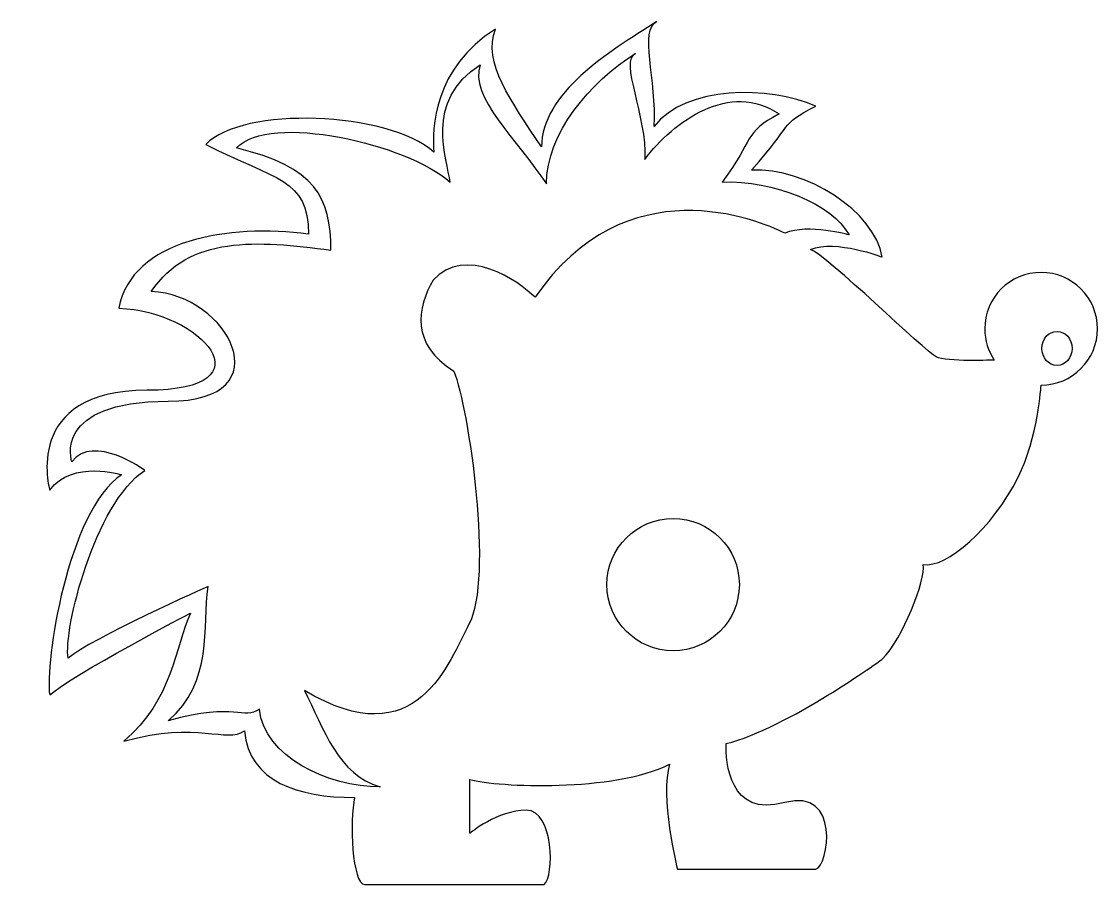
# Model space of a CAD drawing. Header units: centimetres. Extents: x -11.2 to 10.7, y -8.8 to 8.8.
import ezdxf

# ---------------------------------------------------------------- set-up
doc = ezdxf.new("R2010")
doc.units = ezdxf.units.CM
doc.header["$MEASUREMENT"] = 0
doc.layers.add('Camada 1', color=7, linetype='Continuous')

msp = doc.modelspace()

# ---------------------------------------------------------------- linework, layer by layer
at = {"layer": 'Camada 1'}
for points, knots in [([(6.29474, -4.18686), (6.29474, -4.18686), (4.3705, -5.59122), (3.12212, -5.90329), (3.12212, -5.90329), (3.12212, -6.26738), (3.17411, -7.41163), (4.31854, -7.09952), (4.31854, -7.09952), (5.4626, -6.78742), (5.20265, -8.39987), (4.94256, -8.45186), (4.94256, -8.45186), (4.94256, -8.45186), (2.60208, -8.45186), (2.13403, -8.45186), (2.13403, -8.45186), (2.13403, -8.45186), (1.76978, -6.94355), (1.97793, -6.31934), (1.97793, -6.31934), (0.83369, -6.89155), (-1.50676, -6.78757), (-2.0789, -6.63144), (-2.0789, -6.63144), (-2.0789, -6.63144), (-2.0789, -7.51557), (-2.0789, -7.72369), (-2.0789, -7.72369), (-2.0789, -7.72369), (-1.50676, -7.25546), (-0.93466, -7.25546), (-0.93466, -7.25546), (-0.36252, -7.25546), (-0.36252, -8.60782), (-0.57057, -8.7638), (-0.57057, -8.7638), (-0.57057, -8.7638), (-3.95128, -8.7638), (-4.2114, -8.7638), (-4.2114, -8.7638), (-4.47151, -8.7638), (-4.5234, -7.46358), (-4.41944, -6.99554), (-4.41944, -6.99554), (-5.56368, -6.99554), (-6.55188, -6.68344), (-6.65591, -5.6432), (-6.65591, -5.6432), (-7.02, -5.90347), (-7.59211, -5.43524), (-9.10045, -5.85129), (-9.10045, -5.85129), (-8.11226, -5.01918), (-8.06019, -3.92692), (-7.74809, -3.25073), (-7.74809, -3.25073), (-7.74809, -3.25073), (-10.14061, -4.49895), (-10.60877, -4.91501), (-10.60877, -4.91501), (-10.71283, -4.29099), (-10.24468, -1.1702), (-9.15245, -0.44204), (-9.15245, -0.44204), (-9.15245, -0.44204), (-10.14064, -0.13002), (-10.60877, -0.7543), (-10.60877, -0.7543), (-10.60877, -0.7543), (-11.18088, 1.27423), (-8.63231, 1.27423), (-8.63231, 1.27423), (-6.08374, 1.27423), (-7.54006, 2.8866), (-9.20445, 2.93859), (-9.20445, 2.93859), (-8.94434, 4.34284), (-6.96798, 4.65494), (-5.35566, 4.4469), (-5.35566, 4.4469), (-5.35566, 5.59114), (-6.03175, 5.53915), (-7.43611, 6.26731), (-7.43611, 6.26731), (-6.70795, 7.04746), (-3.74329, 6.9434), (-2.80709, 6.11126), (-2.80709, 6.11126), (-2.85908, 6.57939), (-2.80709, 7.82761), (-1.55889, 8.60776), (-1.55889, 8.60776), (-1.819, 7.93159), (-1.24679, 7.15144), (-0.62269, 6.21524), (-0.62269, 6.21524), (-0.62269, 7.30741), (0.72965, 8.13971), (1.71776, 8.76381), (1.71776, 8.76381), (1.35385, 8.60776), (1.71776, 7.5676), (1.66577, 6.63137), (1.66577, 6.63137), (2.28998, 7.46359), (4.00622, 7.46351), (4.94253, 7.04745), (4.94253, 7.04745), (4.16238, 6.63137), (4.52645, 6.73537), (3.64231, 5.74716), (3.64231, 5.74716), (4.73438, 5.79915), (6.13873, 4.91502), (6.29471, 3.97882), (6.29471, 3.97882), (6.29471, 3.97882), (5.35859, 4.34281), (4.83836, 4.13479), (4.83836, 4.13479), (5.15046, 4.03073), (7.179, 2.05437), (7.38712, 1.95039), (7.38712, 1.95039), (7.59506, 1.84641), (8.56684, 1.88848), (8.56684, 1.88848), (8.56684, 1.88848), (8.44587, 2.06993), (8.37523, 2.28797), (8.37523, 2.5225), (8.37523, 2.5225), (8.37523, 3.15443), (8.88744, 3.66674), (9.51945, 3.66674), (9.51945, 3.66674), (10.15149, 3.66674), (10.66369, 3.15445), (10.66369, 2.5225), (10.66369, 2.5225), (10.66369, 1.89055), (10.15148, 1.37826), (9.51945, 1.37826), (9.51945, 1.37826), (9.51945, 1.37826), (9.45481, 0.30683), (9.0514, -0.49406), (9.0514, -0.49406), (8.52938, -1.53083), (7.5964, -2.35061), (7.12703, -2.26264), (7.12703, -2.26264), (7.17916, -2.57459), (6.71096, -3.77096), (6.29474, -4.18686)], [0, 0, 0, 0, 0.025, 0.025, 0.025, 0.025, 0.05, 0.05, 0.05, 0.05, 0.075, 0.075, 0.075, 0.075, 0.1, 0.1, 0.1, 0.1, 0.125, 0.125, 0.125, 0.125, 0.15, 0.15, 0.15, 0.15, 0.175, 0.175, 0.175, 0.175, 0.2, 0.2, 0.2, 0.2, 0.225, 0.225, 0.225, 0.225, 0.25, 0.25, 0.25, 0.25, 0.275, 0.275, 0.275, 0.275, 0.3, 0.3, 0.3, 0.3, 0.325, 0.325, 0.325, 0.325, 0.35, 0.35, 0.35, 0.35, 0.375, 0.375, 0.375, 0.375, 0.4, 0.4, 0.4, 0.4, 0.425, 0.425, 0.425, 0.425, 0.45, 0.45, 0.45, 0.45, 0.475, 0.475, 0.475, 0.475, 0.5, 0.5, 0.5, 0.5, 0.525, 0.525, 0.525, 0.525, 0.55, 0.55, 0.55, 0.55, 0.575, 0.575, 0.575, 0.575, 0.6, 0.6, 0.6, 0.6, 0.625, 0.625, 0.625, 0.625, 0.65, 0.65, 0.65, 0.65, 0.675, 0.675, 0.675, 0.675, 0.7, 0.7, 0.7, 0.7, 0.725, 0.725, 0.725, 0.725, 0.75, 0.75, 0.75, 0.75, 0.775, 0.775, 0.775, 0.775, 0.8, 0.8, 0.8, 0.8, 0.825, 0.825, 0.825, 0.825, 0.85, 0.85, 0.85, 0.85, 0.875, 0.875, 0.875, 0.875, 0.9, 0.9, 0.9, 0.9, 0.925, 0.925, 0.925, 0.925, 0.95, 0.95, 0.95, 0.95, 1, 1, 1, 1]), ([(-3.90135, -6.7806), (-4.7459, -6.55033), (-5.053, -5.59053), (-5.43691, -4.82271), (-5.43691, -4.82271), (-3.13353, -6.20473), (-2.498, -4.21951), (-2.09702, -3.47921), (-2.09702, -3.47921), (-1.59796, -2.55793), (-2.09702, 0.8971), (-2.4042, 1.66495), (-2.4042, 1.66495), (-3.28709, 2.20232), (-3.1422, 2.95114), (-2.82642, 3.50761), (-2.82642, 3.50761), (-2.17383, 4.23693), (-1.08909, 3.49777), (-0.75341, 3.16209), (-0.75341, 3.16209), (1.08925, 5.8493), (3.77647, 4.73607), (4.31384, 4.46731), (4.31384, 4.46731), (4.79872, 4.66128), (5.61921, 4.42889), (5.61921, 4.42889), (5.61921, 4.42889), (5.31195, 5.04307), (4.06523, 5.55223), (3.04712, 5.50381), (3.04712, 5.50381), (3.69964, 6.38678), (3.47154, 6.49801), (4.19869, 6.88581), (4.19869, 6.88581), (3.20957, 7.565), (2.05501, 6.74018), (1.47314, 5.96445), (1.47314, 5.96445), (1.52164, 6.83707), (0.94194, 7.96883), (1.28118, 8.11427), (1.28118, 8.11427), (0.36006, 7.5325), (-0.52315, 6.4834), (-0.52315, 5.46539), (-0.52315, 5.46539), (-1.10484, 6.33801), (-2.10919, 7.25363), (-1.86676, 7.88392), (-1.86676, 7.88392), (-3.03016, 7.15677), (-2.52944, 5.94013), (-2.48094, 5.50381), (-2.48094, 5.50381), (-3.35356, 6.27946), (-6.14026, 6.92198), (-6.81894, 6.19482), (-6.81894, 6.19482), (-5.20657, 5.81091), (-4.89947, 5.18829), (-4.89947, 4.12178), (-4.89947, 4.12178), (-6.4023, 4.31567), (-7.77864, 4.42888), (-8.54638, 3.27723), (-8.54638, 3.27723), (-6.995, 3.22881), (-5.82535, 1.05066), (-8.20086, 1.05066), (-8.20086, 1.05066), (-10.57632, 1.05066), (-10.15875, -0.17783), (-10.15875, -0.17783), (-10.15875, -0.17783), (-9.72235, 0.40404), (-8.67925, -0.35211), (-8.67925, -0.35211), (-8.67925, -0.35211), (-9.69734, -1.03079), (-10.33245, -3.58836), (-10.23548, -4.17023), (-10.23548, -4.17023), (-9.79908, -3.78232), (-7.39473, -2.71158), (-7.39473, -2.71158), (-7.39473, -2.71158), (-7.50988, -3.51771), (-7.27985, -4.66145), (-8.20086, -5.43695), (-8.20086, -5.43695), (-6.79502, -5.04904), (-6.69162, -5.44245), (-6.3523, -5.20002), (-6.3523, -5.20002), (-6.25529, -6.16941), (-4.96786, -6.7806), (-3.90135, -6.7806)], [0, 0, 0, 0, 0.03846154, 0.03846154, 0.03846154, 0.03846154, 0.07692308, 0.07692308, 0.07692308, 0.07692308, 0.11538462, 0.11538462, 0.11538462, 0.11538462, 0.15384615, 0.15384615, 0.15384615, 0.15384615, 0.19230769, 0.19230769, 0.19230769, 0.19230769, 0.23076923, 0.23076923, 0.23076923, 0.23076923, 0.26923077, 0.26923077, 0.26923077, 0.26923077, 0.30769231, 0.30769231, 0.30769231, 0.30769231, 0.34615385, 0.34615385, 0.34615385, 0.34615385, 0.38461538, 0.38461538, 0.38461538, 0.38461538, 0.42307692, 0.42307692, 0.42307692, 0.42307692, 0.46153846, 0.46153846, 0.46153846, 0.46153846, 0.5, 0.5, 0.5, 0.5, 0.53846154, 0.53846154, 0.53846154, 0.53846154, 0.57692308, 0.57692308, 0.57692308, 0.57692308, 0.61538462, 0.61538462, 0.61538462, 0.61538462, 0.65384615, 0.65384615, 0.65384615, 0.65384615, 0.69230769, 0.69230769, 0.69230769, 0.69230769, 0.73076923, 0.73076923, 0.73076923, 0.73076923, 0.76923077, 0.76923077, 0.76923077, 0.76923077, 0.80769231, 0.80769231, 0.80769231, 0.80769231, 0.84615385, 0.84615385, 0.84615385, 0.84615385, 0.88461538, 0.88461538, 0.88461538, 0.88461538, 0.92307692, 0.92307692, 0.92307692, 0.92307692, 1, 1, 1, 1]), ([(9.8419, 1.78008), (10.01152, 1.78008), (10.14898, 1.93481), (10.14898, 2.1256), (10.14898, 2.1256), (10.14898, 2.31639), (10.01153, 2.47109), (9.8419, 2.47109), (9.8419, 2.47109), (9.67227, 2.47109), (9.53482, 2.31639), (9.53482, 2.1256), (9.53482, 2.1256), (9.53482, 1.93481), (9.67228, 1.78008), (9.8419, 1.78008)], [0, 0, 0, 0, 0.2, 0.2, 0.2, 0.2, 0.4, 0.4, 0.4, 0.4, 0.6, 0.6, 0.6, 0.6, 1, 1, 1, 1]), ([(2.04905, -4.0166), (2.79102, -4.0166), (3.39255, -3.41507), (3.39255, -2.67307), (3.39255, -2.67307), (3.39255, -1.93107), (2.79102, -1.32954), (2.04905, -1.32954), (2.04905, -1.32954), (1.30687, -1.32954), (0.70536, -1.93107), (0.70536, -2.67307), (0.70536, -2.67307), (0.70536, -3.41507), (1.30687, -4.0166), (2.04905, -4.0166)], [0, 0, 0, 0, 0.2, 0.2, 0.2, 0.2, 0.4, 0.4, 0.4, 0.4, 0.6, 0.6, 0.6, 0.6, 1, 1, 1, 1])]:
    msp.add_open_spline(points, degree=3, knots=knots, dxfattribs=at)

doc.saveas('drawing.dxf')
